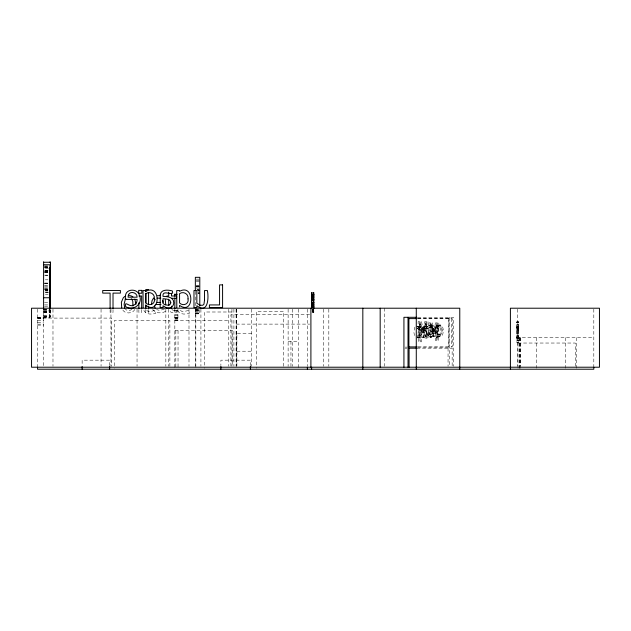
<?xml version="1.0" encoding="UTF-8"?>
<svg xmlns="http://www.w3.org/2000/svg" width="631" height="631" viewBox="0 0 631 631"><rect width="100%" height="100%" fill="white"/><g stroke="black" fill="none" stroke-linecap="round" stroke-linejoin="round"><path stroke-width="0.47" stroke-dasharray="3.15 2.37" d="M426.185 321.589L423.811 329.903L422.399 329.903L424.773 321.589L428.015 321.589L428.015 336.512L425.286 336.512L425.286 323.656L426.698 323.656L426.698 336.512M433.647 333.633L436.195 324.902L437.606 324.902L437.606 337.735M437.606 324.902L435.059 333.633L432.858 333.633L430.295 324.902L431.699 324.902L434.27 333.633M422.715 332.403L425.286 323.656M426.698 323.656L424.127 332.403L421.918 332.403L419.363 323.656L420.782 323.656L423.33 332.403M437.046 322.843L434.585 331.133L433.174 331.133L435.635 322.843L438.829 322.843L438.829 337.735L436.195 337.735L436.195 324.902M414.882 327.11L413.778 331.851L414.662 336.299M154.729 300.569L155.676 299.126M134.837 309.427C132.415 314.135 124.67 314.104 122.335 309.332M440.556 325.004L438.285 326.495L436.873 326.495C444.997 319.041 445.833 341.529 436.873 335.952L436.873 340.645M434.049 336.512L434.049 335.321L432.637 335.321L431.099 336.686L429.782 336.765A3.392 2.24 -90 0 1 428.638 335.834L428.37 335.321A3.825 2.532 -90 0 1 427.984 333.271C427.573 329.879 431.344 328.727 434.049 329.145C434.649 326.022 430.389 326.243 428.662 327.473M434.049 335.321L432.511 336.686L430.232 336.828M131.926 308.985C130.38 311.091 126.792 311.075 125.269 308.953M432.637 330.652L432.637 333.76L431.233 334.998L429.624 334.604C427.96 331.669 431.62 330.068 434.049 330.652L434.049 333.76L432.653 334.998L430.673 335.093M436.873 328.073L438.316 326.89L440.675 326.866A2.003 1.325 -90 0 1 441.558 327.86C443.199 331.141 441.369 337.467 436.873 334.422L436.873 328.073L438.285 328.073L440.249 326.803M417.864 337.759L420.143 337.175L420.143 341.852M420.143 337.175L416.894 337.948M420.143 335.645L417.099 336.26L420.143 335.645L420.143 329.311L418.708 328.128L416.775 328.041M164.415 309.056L159.761 310.452L156.551 309.6M432.251 326.708L428.591 327.473L428.591 325.557C436.636 322.047 435.95 331.401 435.287 336.512L432.637 336.512L432.637 335.321M428.591 325.557L432.259 325.044M424.915 336.315L426.225 335.211L425.996 333.05L422.959 331.882L422.959 334.982L423.851 335.929L426.327 336.315L427.368 335.818C429.033 332.892 425.381 331.299 422.959 331.882M438.719 336.733C442.923 335.369 443.214 326.621 439.144 325.004M417.28 326.345L418.527 326.361L420.143 327.734L418.732 327.734L417.115 326.361M418.187 328.041L417.761 328.112A2.003 1.325 -90 0 0 417.107 328.633M434.049 330.652L431.005 331.819L430.776 333.996L432.085 335.093M438.513 335.045C441.369 334.264 440.564 330.037 440.146 327.86A2.003 1.325 -90 0 0 439.255 326.866L438.837 326.803M422.959 330.384C425.657 329.966 429.419 331.109 429.009 334.493A3.818 2.524 -90 0 1 428.623 336.536L428.354 337.049A3.384 2.24 -90 0 1 427.211 337.979L425.901 337.9L424.371 336.544L422.959 336.544L424.497 337.9L425.807 337.979A3.384 2.24 -90 0 0 426.942 337.049L427.211 336.536A3.818 2.524 -90 0 0 427.597 334.493C427.936 331.835 425.381 330.171 422.959 330.384C422.36 327.268 426.611 327.489 428.339 328.712M424.75 327.954L428.41 328.712L428.41 326.803C420.38 323.293 421.066 332.632 421.721 337.735L424.371 337.735L424.371 336.544M426.154 326.29C420.798 326.724 424.079 334.745 423.133 337.735M434.049 329.145C431.62 328.932 429.056 330.605 429.395 333.271A3.825 2.532 -90 0 0 429.782 335.321L430.05 335.834A3.392 2.24 -90 0 0 431.202 336.765L431.643 336.828M426.162 327.954L424.655 328.601L424.371 330.384M44.564 265.872L49.399 265.872M44.525 266.314L49.163 266.314M44.525 266.937L49.163 266.937M44.509 267.213L49.037 267.213M45.322 267.394L47.909 267.394M44.525 267.765L48.256 267.812M45.337 268.696L49.675 268.696M45.408 270.242L48.114 270.242M44.533 270.691L48.256 270.691M45.329 270.912L47.924 270.912M44.564 271.275L49.399 271.275M44.525 271.401L49.163 271.401M45.322 272.111L47.909 272.111M44.509 272.276L49.037 272.276M44.525 272.584L49.163 272.584M44.533 275.163L48.256 275.163M45.337 275.424L47.94 275.424M196.233 279.154L199.79 279.154M45.337 279.817L47.94 279.817M196.233 280.29L199.79 280.29M196.233 281.308L199.79 281.308M44.525 283.051L49.163 283.051M44.509 283.508L50.094 283.556M44.509 283.737L48.13 283.737M44.525 285.733L48.24 285.733M196.233 285.938L198.899 285.938M196.233 286.009L199.79 286.009M44.525 286.127L48.24 286.214M196.233 286.103L199.79 286.103M196.233 286.742L199.79 286.742M44.525 287.902L48.232 287.902M196.233 288.02L198.899 288.02M44.509 288.367L49.037 288.367M45.322 289.203L47.909 289.203M44.525 289.29L50.094 289.29M44.509 289.408L49.037 289.408M197.124 289.668L198.899 289.668M197.124 289.858L199.79 289.858M197.124 290.236L199.79 290.236M198.008 290.426L199.79 290.426M45.322 290.552L47.924 290.489M45.322 290.741L47.909 290.804M45.322 290.994L47.909 290.994M198.008 291.94L199.79 291.94M45.408 292.248L48.114 292.248M45.322 292.342L49.628 292.342M198.008 292.768L199.79 292.768M198.008 293.423L199.79 293.423M198.008 293.494L199.79 293.494M45.408 294.259L48.114 294.259M44.509 302.635L48.13 302.635M44.525 304.907L50.094 304.907M44.509 306.193L49.037 306.193M312.345 309.206L313.804 309.19M43.602 309.403L50.094 309.403M312.337 309.466L313.773 309.466M43.602 309.647L49.912 309.647M195.35 309.632L199.79 309.75M312.337 309.845L313.773 309.845M195.35 310.01L199.79 310.01M43.602 310.136L50.117 310.136M195.35 310.034L199.79 310.034M174.834 310.2L177.926 310.2M195.35 310.2L199.79 310.2M313.804 310.61L312.337 310.626L313.804 310.775M195.35 310.744L199.79 310.744M43.602 310.996L49.912 310.996M174.834 310.957L177.926 310.957M43.602 311.201L49.037 311.201L49.037 310.073M312.345 311.201L313.804 311.201M43.602 311.462L50.117 311.462M195.35 311.548L199.79 311.548M312.345 311.588L313.804 311.588M312.345 311.643L313.804 311.643M43.602 311.809L49.399 311.809L49.399 308.882M231.932 311.998L204.72 311.998L204.72 368.244M43.602 312.069L49.675 312.069M43.602 312.203L50.094 312.203M312.345 312.377L313.804 312.377M43.602 312.55L49.628 312.55M312.345 312.676L313.804 312.692L313.804 308.456M195.35 312.889L199.79 312.889M195.35 313.126L199.79 313.126M195.35 313.646L199.79 313.646M195.35 313.765L199.79 313.765M195.35 313.859L199.79 313.859L199.79 308.882M174.834 314.277L177.926 314.277M309.647 314.751L230.907 314.751L230.907 366.295M43.602 315.382L50.094 315.382M174.834 315.334L177.926 315.334M43.602 316.068L49.912 316.068M43.602 316.77L49.912 316.77L49.912 308.78M43.602 316.983L49.675 316.983L49.675 309.111M43.602 317.054L50.519 317.054L50.519 309.521M37.544 317.259L50.117 317.385L50.117 308.875M417.722 317.298L453.342 317.298L453.342 366.272M174.834 317.456L177.926 317.488M174.834 317.551L177.926 317.551M37.544 317.653L43.602 317.653M174.834 317.866L177.926 317.866M37.544 318.095L111.655 318.095L111.655 366.264M174.834 318.158L177.926 318.158M37.544 318.371L43.602 318.371M417.832 318.308L448.949 318.308L448.949 347.121L417.832 347.121M417.769 318.608L452.246 318.608L452.246 346.932L417.769 346.932M37.544 318.773L43.602 318.773M174.834 318.702L177.926 318.702M174.834 319.822L177.926 319.822M174.834 320.248L177.926 320.264M37.544 320.367L43.602 320.367M174.834 320.367L228.785 320.367M516.765 322.204L518.729 322.204M516.765 322.307L518.729 322.307M37.544 322.756L43.602 322.756M516.765 322.843L518.729 322.843M37.544 324.153L43.602 324.153M236.231 324.113L309.663 324.113M516.765 324.239L518.729 324.239M516.765 324.413L518.729 324.413M37.544 325.107L43.602 325.107M516.765 325.864L518.729 325.864M516.765 326.188L518.729 326.188M416.468 326.251L417.88 326.251M516.765 326.251L518.729 326.251M424.742 326.29L428.41 326.803M516.765 327.481L518.729 327.402M516.765 327.726L518.729 327.726M516.765 327.812L518.729 327.812M516.765 327.915L518.729 327.915M516.765 328.294L518.729 328.199M516.765 328.396L518.729 328.396M516.765 329.051L518.729 329.051M516.765 329.137L518.729 329.137M417.296 328.128L418.732 329.311L420.143 329.311M516.765 329.563L518.729 329.563M516.765 330.234L518.729 330.234M174.834 330.565L232.61 330.565L232.61 366.311M516.765 330.707L518.729 330.707M516.765 331.732L518.729 331.732M516.765 332.214L518.729 332.214M251.588 333.231L236.885 333.231L236.885 366.366M516.765 333.491L518.729 333.491M432.637 333.76L434.049 333.76M436.873 334.422L439.925 335.045M422.959 334.982L424.371 334.982L426.327 336.315M516.765 334.982L518.729 334.982M516.765 335.724L518.729 335.724M436.873 335.952L440.13 336.733M516.765 335.968L518.729 335.968M516.765 336.394L518.729 336.394M516.765 337.12L518.729 337.12M516.765 337.285L518.729 337.285M516.765 337.727L593.81 337.695M516.765 337.83L518.729 337.83M425.357 338.042L426.769 338.042M516.765 338.153L518.729 338.106M516.765 340.361L518.729 340.361M516.765 340.511L518.729 340.511M288.122 341.245L298.566 341.245M516.765 342.112L518.729 342.112M518.027 343.035L575.283 343.035L575.283 366.303M405.189 347.121L407.129 347.121M404.976 348.178L406.932 348.178M416.91 348.178L452.151 348.178L452.151 366.343M236.885 351.207L251.588 351.207M430.839 326.708L432.345 327.363L432.637 329.145M430.847 325.044C436.218 325.478 432.929 333.523 433.876 336.512M418.511 336.26L417.304 335.66M418.306 337.948L417.075 337.538M180.45 310.184C182.935 314.435 191.051 306.887 189.371 313.347C185.167 314.664 178.573 314.68 177.169 309.442M146.763 310.184C149.247 314.435 157.356 306.887 155.676 313.347C151.472 314.664 144.878 314.68 143.482 309.442M152.718 309.427C155.407 313.662 161.378 313.504 165.432 311.485L165.432 309.214M171.884 309.348C173.273 312.077 178.273 307.557 176.609 312.345C173.967 313.244 169.952 313.071 169.045 309.853M423.811 329.903L421.342 321.589L418.14 321.589L418.14 336.512L420.782 336.512L420.782 323.656M419.93 321.589L422.399 329.903M434.585 331.133L432.211 322.843L428.985 322.843L428.985 337.735L431.699 337.735L431.699 324.902M430.799 322.843L433.174 331.133M593.81 309.198L593.81 367.242M576.434 337.695L576.434 368.228M565.281 337.695L565.281 368.228M536.752 337.695L536.752 368.228M520.693 337.695L520.693 368.228M520.22 337.695L520.22 366.256M519.542 337.695L519.542 368.228M519.258 337.695L519.258 368.228M518.027 337.695L518.027 368.228M517.357 309.198L517.357 366.264M451.646 318.608L451.646 346.932M449.248 317.298L449.248 366.272M448.531 318.308L448.531 347.121M448.057 348.178L448.057 366.343M438.285 326.495L438.285 325.32L435.627 325.32L435.627 340.645L438.285 340.645L438.285 335.952M438.285 328.073L438.285 334.422M437.417 322.843L437.417 337.735M437.038 325.32L437.038 340.645M436.873 325.32L436.873 326.495M430.389 322.843L430.389 337.735M430.295 324.902L430.295 337.735M430.003 325.557L430.003 327.473M426.998 326.803L426.998 328.712M426.595 321.589L426.595 336.512M424.371 331.882L424.371 334.982M422.959 336.544L422.959 337.735M420.143 326.566L420.143 327.734M419.978 326.566L419.978 341.852M419.552 321.589L419.552 336.512M419.363 323.656L419.363 336.512M418.732 327.734L418.732 326.566L421.382 326.566L421.382 341.852L418.732 341.852L418.732 337.175M418.732 329.311L418.732 335.645M384.453 308.212L384.453 366.24M328.822 309.198L328.822 366.264M323.529 309.198L323.529 366.264M307.368 309.198L307.368 366.264M298.566 309.182L298.566 368.252M292.65 309.182L292.65 366.319M290.954 341.245L290.954 368.252M288.122 309.182L288.122 366.319M283.753 366.28L283.753 311.556L256.296 311.556L256.296 368.236M251.588 309.174L251.588 366.366M250.373 365.594L250.373 360.167L220.889 360.167L220.889 365.594M236.404 309.198L236.404 366.264M236.302 309.198L236.231 366.272M236.089 309.198L236.089 366.264M233.904 309.198L233.904 366.264M231.94 309.198L231.932 366.303M228.785 309.198L228.785 366.28M200.918 309.198L200.918 366.264M195.839 309.198L195.839 367.218M195.35 291.388L195.35 366.264M188.992 309.198L188.992 366.264M178.037 330.565L178.037 368.244M177.926 309.111L177.926 320.335M175.828 330.565L175.828 368.244M174.834 309.111L174.834 368.244M169.873 366.28L169.873 320.367L114.495 320.367L114.495 368.236M168.272 309.198L168.272 366.264M165.843 309.198L165.843 366.264M148.561 309.616L148.561 312.487L145.785 312.487L145.785 309.616M141.652 309.576L141.652 312.487L138.875 312.487L138.875 309.576M137.045 309.198L137.045 366.24M113.02 309.584L113.02 312.487L110.102 312.487L110.102 309.584M110.946 309.198L110.946 366.264M109.628 365.594L109.628 360.167L82.133 360.167L82.133 365.594M101.055 309.198L101.055 366.264M52.98 309.198L52.98 366.264M49.628 309.371L49.628 317.33M49.163 309.75L49.163 312.1M43.602 307.273L43.602 366.311M37.544 309.198L37.544 367.281M313.773 310.925L312.337 310.933L313.773 310.98M518.729 321.613L516.765 321.613L516.765 342.239L518.729 342.239L518.729 321.613"/><path stroke-width="0.95" d="M151.495 304.339L152.024 300.719L153.609 297.927M132.904 306.09L132.81 301.46L131.934 299.488A3.731 3.731 0 0 0 131.287 298.81M157.087 298.163L160.85 298.155M157.505 295.687L160.574 295.655M43.602 262.267L50.519 262.267L50.519 308.583M43.602 264.76L49.912 264.76L49.912 308.559M148.561 289.519L145.785 289.519L145.785 291.435M311.619 292.902L313.773 292.902M174.834 294.354L177.153 294.354M311.619 294.291L313.804 294.291M311.619 294.709L313.773 294.709M311.619 294.866L313.773 294.866M311.619 295.071L313.804 295.071M311.619 295.182L313.773 295.182M138.875 296.002L141.652 296.002L141.652 308.606M166.852 296.002L168.722 296.002L168.722 292.208M311.619 296.223L313.804 296.223M311.619 296.838L313.804 296.838M311.619 297.446L313.773 297.446M43.602 297.753L49.912 297.753M311.619 297.832L313.773 297.832M171.498 298.305L176.609 298.305L176.609 296.002L171.498 296.002L171.498 293.155M311.619 298.999L313.804 298.999M311.619 299.394L313.804 299.394M311.619 299.622L313.773 299.622M311.619 300.088L313.804 300.088M311.619 300.837L313.804 300.837M157.222 302.407L160.132 302.407M311.619 302.541L313.804 302.541M311.619 302.683L313.804 302.683M311.619 302.801L313.773 302.801M311.619 303.756L313.804 303.756M311.619 304.442L313.804 304.442M155.265 304.528L160.984 304.528M311.619 304.82L313.804 304.883M311.619 305.854L313.804 305.854M311.619 306.114L313.804 306.114M311.619 306.769L313.773 306.769M311.619 306.95L313.804 306.95M311.619 307.502L313.773 307.502M416.886 317.298L403.927 317.298L403.927 367.258M408.304 318.608L417.17 318.608M408.304 346.932L417.17 346.932M408.896 348.178L416.91 348.178M128.614 295.545L130.199 295.687A6.507 6.507 0 0 1 132.873 296.822M155.131 308.086L154.406 305.885M134.837 299.078L135.965 304.252M124.757 308.062L124.094 304.252L125.269 299.488A3.762 3.762 0 0 1 125.916 298.81M165.267 299.686L165.74 304.528M121.72 307.849L121.357 302.304L123.258 297.832A6.57 6.57 0 0 1 125.616 296.113M162.774 300.474L163.043 302.407M176.814 307.707L176.696 290.568L179.401 290.568L179.567 291.301C194.805 283.138 194.316 315.863 179.567 305.357L179.567 306.855M143.127 307.707L143.008 290.568L145.706 290.568L145.871 291.301C161.118 283.138 160.629 315.863 145.871 305.357L145.871 306.855M171.498 306.145L171.545 308.078M593.81 367.242L593.81 369.214L37.544 369.214L37.544 367.25M510.4 369.214L510.4 308.212L599.45 308.212L599.45 367.218L31.55 367.218L31.55 308.212L459.77 308.212L459.77 369.214M416.279 308.212L416.279 369.214M409.077 348.178L409.077 367.305M408.904 318.608L408.904 346.932M408.02 317.298L408.02 367.258M380.177 308.212L380.177 367.25M362.825 308.212L362.825 369.214M313.773 292.697L313.804 308.677M311.619 292.697L311.619 308.677M311.619 367.25L311.619 369.214M310.902 308.212L310.902 367.218M307.368 367.25L307.368 369.214M250.373 366.501L250.373 369.214M220.889 366.501L220.889 369.214M199.79 306.098L199.79 277.317L195.35 277.317L195.35 290.867M174.834 294.054L174.834 296.239M174.834 297.911L174.834 308.662M168.722 299.212L168.722 305.617M148.561 292.39L148.561 304.836M148.561 306.745L148.561 308.662M145.785 293.344L145.785 302.919M145.785 304.836L145.785 308.662M138.875 302.793L138.875 308.606M113.02 308.614L113.02 293.107L120.403 293.107L120.403 290.505L102.719 290.505L102.719 293.107L110.102 293.107L110.102 308.614M109.628 366.501L109.628 369.214M82.133 366.501L82.133 369.214M50.094 261.786L50.094 262.772M49.628 267.394L49.628 308.654M43.602 261.786L43.602 308.654M204.515 300.277L203.963 304.095A2.208 2.208 0 0 1 202.275 305.286L200.185 305.215L196.848 303.298L196.848 290.568L193.977 290.568L193.977 307.62L196.848 307.62L196.848 305.727C208.033 314.475 208.94 297.816 207.378 290.568L204.515 290.568L204.515 300.277M125.419 295.947L125.293 299.394L137.108 299.394C137.29 302.115 135.618 305.065 132.731 305.412C129.678 307.281 123.984 300.009 125.616 306.579C133.141 311.501 143.269 304.15 139.483 295.45C137.897 288.414 125.924 288.241 125.419 295.947M160.282 294.472L160.164 307.62L163.019 307.62L163.019 305.806L166.568 307.881L169.589 307.991A5.166 5.166 0 0 0 172.224 306.579L172.839 305.798A5.829 5.829 0 0 0 173.738 302.675C173.904 297.146 167.112 296.42 163.019 296.396C161.978 288.241 174.755 297.793 172.342 290.93C168.351 289.858 161.307 289.045 160.282 294.472M154.35 298.873C155.549 304.245 149.224 306.437 145.871 302.99L145.871 293.636C149.815 290.875 155.179 294.038 154.35 298.873M188.038 298.873C189.237 304.245 182.911 306.437 179.567 302.99L179.567 293.636C183.503 290.875 188.874 294.038 188.038 298.873M128.361 295.19L128.093 297.193L137.108 297.193C137.455 292.453 129.734 290.426 128.361 295.19M170.772 302.494L170.567 303.779L168.934 305.262L165.077 304.868L163.019 303.424L163.019 298.692C165.716 299.055 170.544 298.739 170.772 302.494M222.585 284.889L219.564 284.889L219.564 304.931L209.413 304.931L209.413 307.62L222.585 307.62L222.585 284.889M141.841 290.363L138.678 290.363L138.678 293.241L141.841 293.241L141.841 290.363"/></g></svg>
